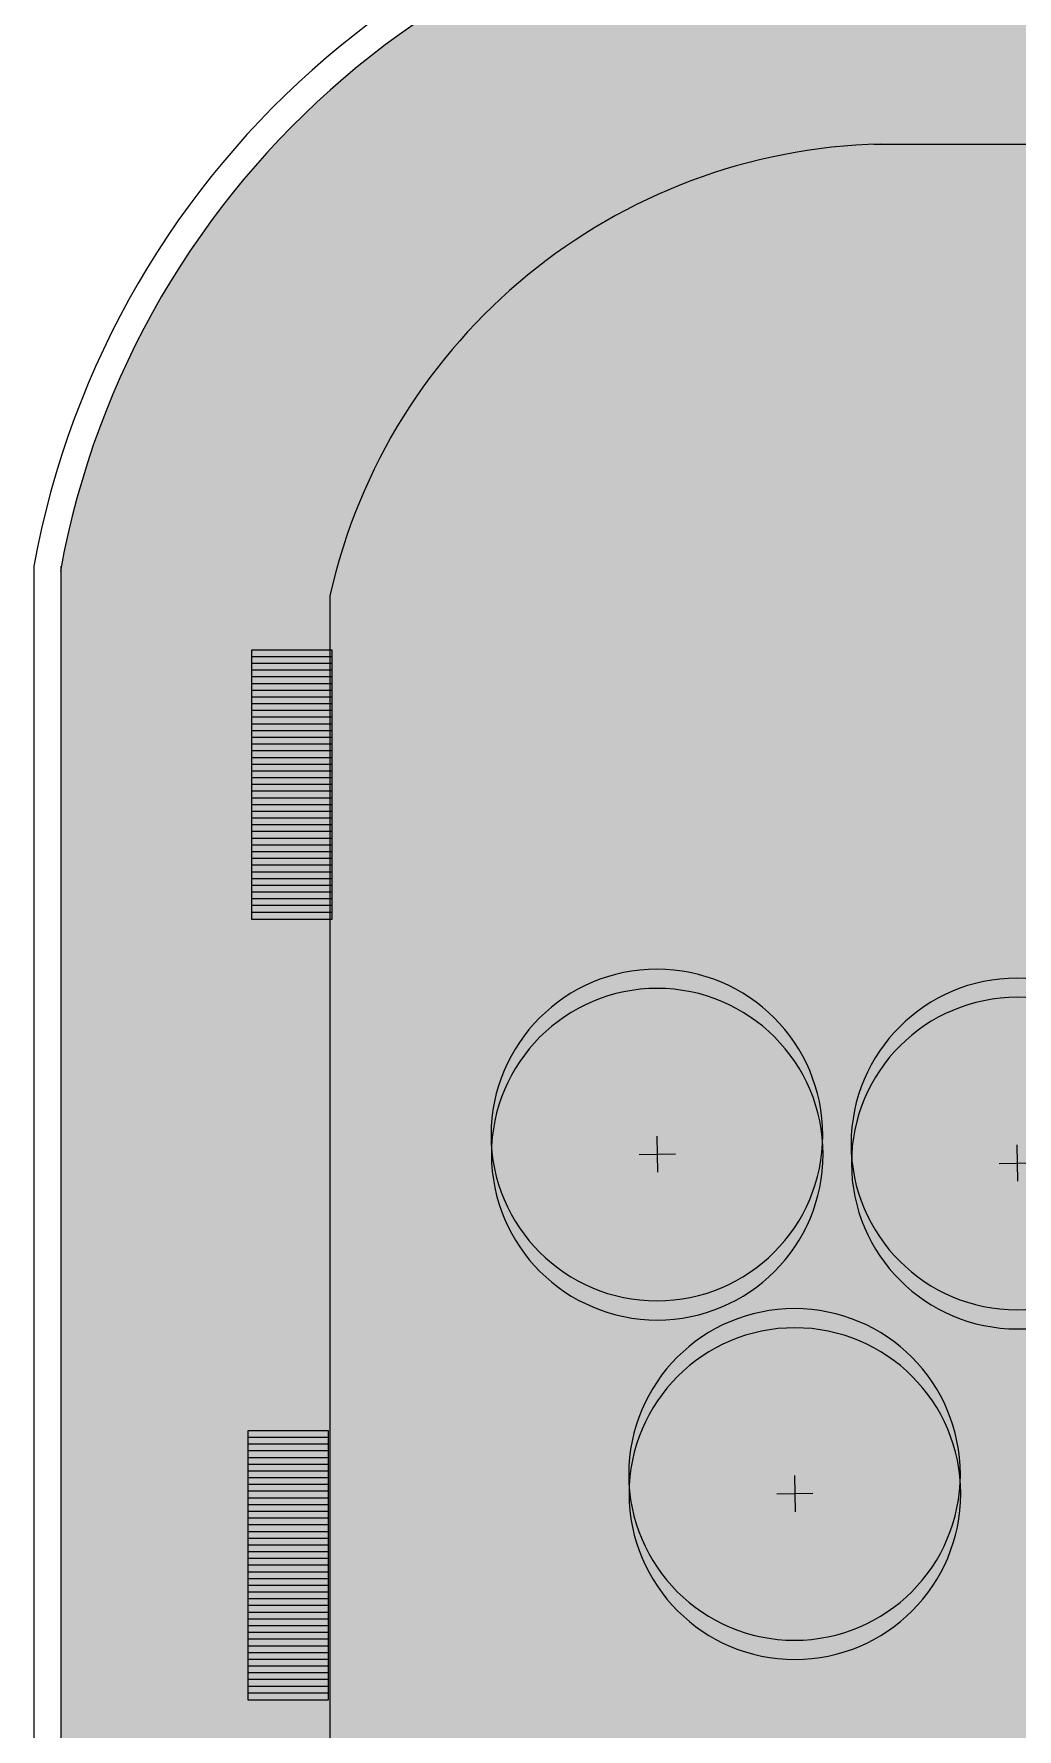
# Model space of a CAD drawing. Header units: metres. Extents: x 349703 to 349913, y 9282546 to 9282694.
# Drawn here: x 349730.96 to 349738.27, y 9282576.01 to 9282588.61 of the extents above; entities that cross this region are included whole.
import ezdxf

# ---------------------------------------------------------------- set-up
doc = ezdxf.new("R2010")
doc.units = ezdxf.units.M
doc.header["$LTSCALE"] = 0.25
doc.layers.add('AREA-VERDE', color=3, linetype='CONTINUOUS', lineweight=9)
doc.layers.add('ARQ-FONDO', color=253, linetype='CONTINUOUS', lineweight=9)

# ---------------------------------------------------------------- blocks, each defined once
blk = doc.blocks.new('BANCA PATIOS')
at = {"layer": 'ARQ-FONDO', "flags": 128}
for points in [[(348211.586, 9282636.853), (348213.586, 9282636.853), (348213.586, 9282637.453), (348211.586, 9282637.453), (348211.586, 9282636.853)], [(348211.636, 9282637.453), (348211.636, 9282636.853)], [(348211.686, 9282637.453), (348211.686, 9282636.853)], [(348211.736, 9282637.453), (348211.736, 9282636.853)], [(348211.786, 9282637.453), (348211.786, 9282636.853)], [(348211.836, 9282637.453), (348211.836, 9282636.853)], [(348211.886, 9282637.453), (348211.886, 9282636.853)], [(348211.936, 9282637.453), (348211.936, 9282636.853)], [(348211.986, 9282637.453), (348211.986, 9282636.853)], [(348212.036, 9282637.453), (348212.036, 9282636.853)], [(348212.086, 9282637.453), (348212.086, 9282636.853)], [(348212.136, 9282637.453), (348212.136, 9282636.853)], [(348212.186, 9282637.453), (348212.186, 9282636.853)], [(348212.236, 9282637.453), (348212.236, 9282636.853)], [(348212.286, 9282637.453), (348212.286, 9282636.853)], [(348212.336, 9282637.453), (348212.336, 9282636.853)], [(348212.386, 9282637.453), (348212.386, 9282636.853)], [(348212.436, 9282637.453), (348212.436, 9282636.853)], [(348212.486, 9282637.453), (348212.486, 9282636.853)], [(348212.536, 9282637.453), (348212.536, 9282636.853)], [(348212.586, 9282637.453), (348212.586, 9282636.853)], [(348212.636, 9282637.453), (348212.636, 9282636.853)], [(348212.686, 9282637.453), (348212.686, 9282636.853)], [(348212.736, 9282637.453), (348212.736, 9282636.853)], [(348212.786, 9282637.453), (348212.786, 9282636.853)], [(348212.836, 9282637.453), (348212.836, 9282636.853)], [(348212.886, 9282637.453), (348212.886, 9282636.853)], [(348212.936, 9282637.453), (348212.936, 9282636.853)], [(348212.986, 9282637.453), (348212.986, 9282636.853)], [(348213.036, 9282637.453), (348213.036, 9282636.853)], [(348213.086, 9282637.453), (348213.086, 9282636.853)], [(348213.136, 9282637.453), (348213.136, 9282636.853)], [(348213.186, 9282637.453), (348213.186, 9282636.853)], [(348213.236, 9282637.453), (348213.236, 9282636.853)], [(348213.286, 9282637.453), (348213.286, 9282636.853)], [(348213.336, 9282637.453), (348213.336, 9282636.853)], [(348213.386, 9282637.453), (348213.386, 9282636.853)], [(348213.436, 9282637.453), (348213.436, 9282636.853)], [(348213.486, 9282637.453), (348213.486, 9282636.853)], [(348213.536, 9282637.453), (348213.536, 9282636.853)]]:
    blk.add_lwpolyline(points, dxfattribs=at)
blk = doc.blocks.new('ca_arb_plan034')
at = {"layer": 'ARQ-FONDO'}
for p, q in [((0, 19), (0, -19)), ((19, 0), (-19, 0))]:
    blk.add_line(p, q, dxfattribs=at)
for centre in [(0, 20.1), (0, 0)]:
    blk.add_circle(centre, 173.9, dxfattribs=at)

msp = doc.modelspace()

# ---------------------------------------------------------------- hatches: boundary and pattern name
at = {"layer": 'AREA-VERDE', "lineweight": 0, "true_color": 0xc4e4b2, "transparency": 33554687}
h = msp.add_hatch(color=3, dxfattribs=at)
h.dxf.hatch_style = 1
h.paths.add_polyline_path([(349784.097, 9282589.79), (349737.205, 9282589.79, 0.354782), (349731.161, 9282584.633), (349731.161, 9282564.238), (349738.751, 9282566.626), (349745.829, 9282570.439), (349765.763, 9282581.178), (349771.534, 9282584.287)])
h.paths.add_polyline_path([(349774.546, 9282587.79), (349770.657, 9282586.086), (349764.815, 9282582.938), (349744.88, 9282572.2), (349737.97, 9282568.477), (349733.161, 9282566.964), (349733.161, 9282584.432, -0.342532), (349737.232, 9282587.79)], flags=16)
at = {"layer": 'AREA-VERDE', "lineweight": 0, "true_color": 0xc4e4b2, "transparency": 33554610}
h = msp.add_hatch(color=3, dxfattribs=at)
h.dxf.hatch_style = 1
h.paths.add_polyline_path([(349770.657, 9282586.086), (349774.546, 9282587.79), (349737.232, 9282587.79, 0.342532), (349733.161, 9282584.432), (349733.161, 9282566.964), (349737.97, 9282568.477), (349744.88, 9282572.2), (349764.815, 9282582.938)])

# ---------------------------------------------------------------- linework, layer by layer
at = {"layer": 'ARQ-FONDO'}
for points in [[(349737.203, 9282587.79), (349774.546, 9282587.79)], [(349730.961, 9282584.651), (349730.961, 9282563.966)], [(349731.161, 9282584.651), (349731.161, 9282564.238)], [(349733.161, 9282584.432), (349733.161, 9282566.964)]]:
    msp.add_lwpolyline(points, dxfattribs=at)
for radius, end in [(6.503, 169.7019), (6.303, 169.7019), (4.303, 167.3316)]:
    msp.add_arc((349737.359, 9282583.488), radius, 91.3825, end, dxfattribs=at)

# ---------------------------------------------------------------- block references
at = {"layer": 'ARQ-FONDO', "rotation": 270}
for p in [(-8932904.276, 9630795.614), (-8932904.303, 9630789.81)]:
    msp.add_blockref('BANCA PATIOS', p, dxfattribs=at)
at = {"layer": 'ARQ-FONDO', "xscale": -0.007087575391046, "yscale": 0.007087575391046, "zscale": 0.007087575391046, "rotation": 1.053199936490107}
for p in [(349735.594, 9282580.28), (349738.27, 9282580.214), (349736.617, 9282577.757)]:
    msp.add_blockref('ca_arb_plan034', p, dxfattribs=at)

doc.saveas('drawing.dxf')
